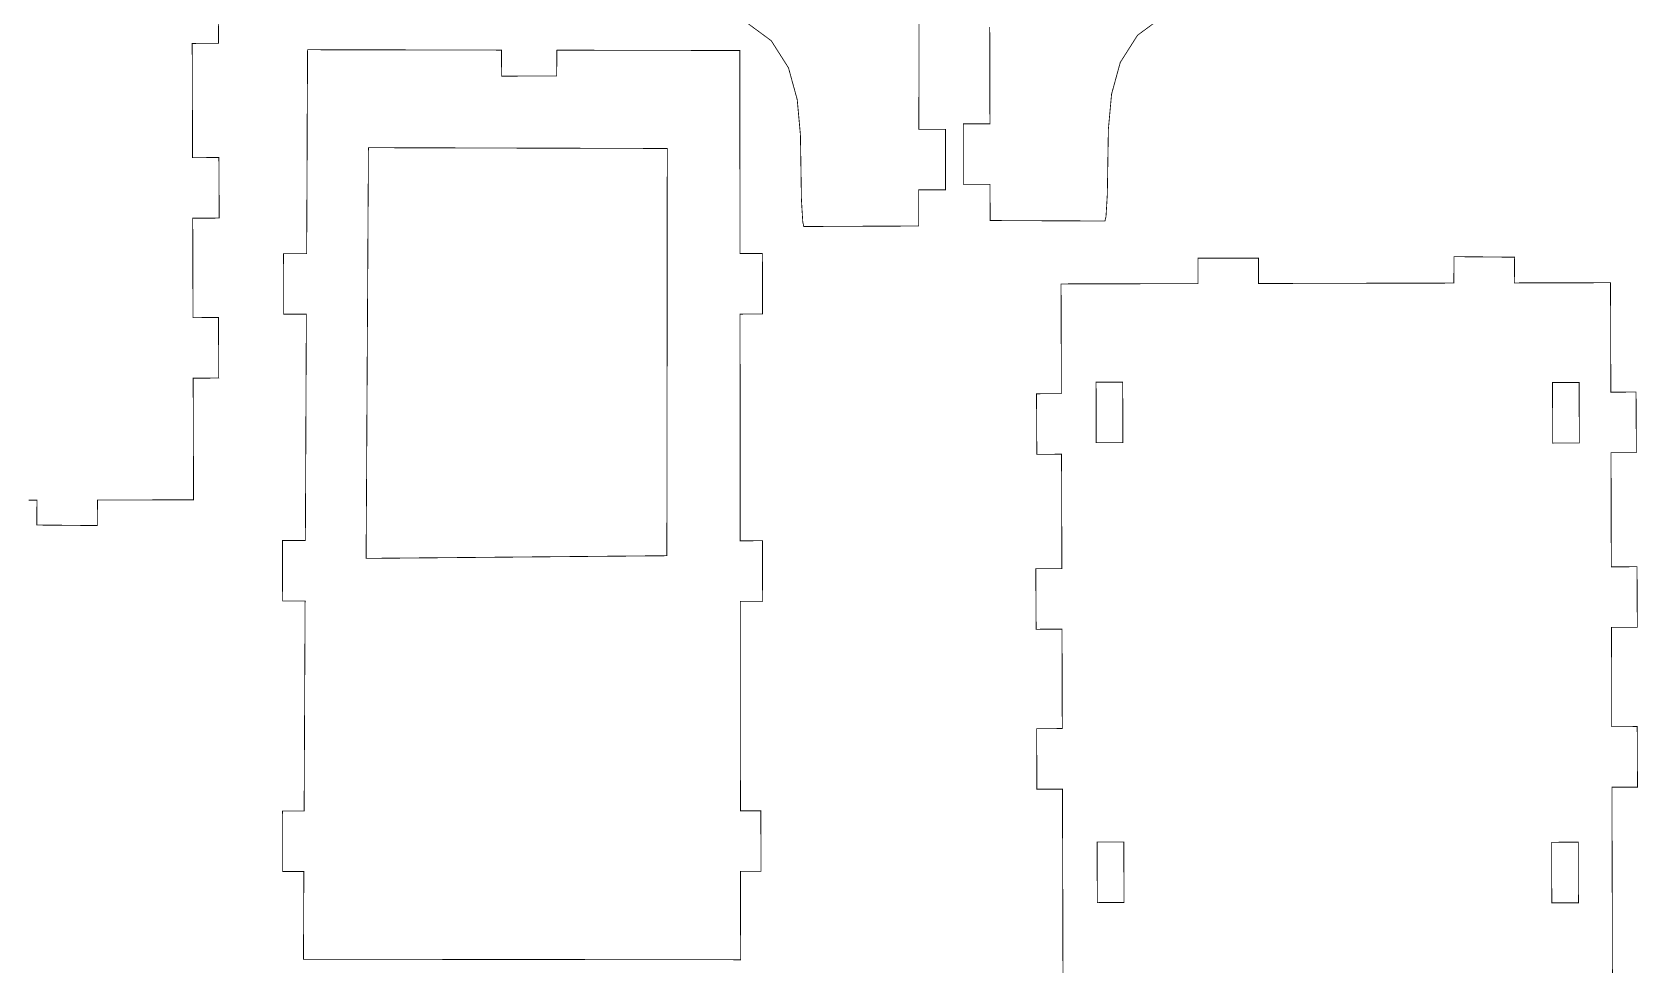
# Model space of a CAD drawing. Extents: x 0.7 to 27.4, y 1.6 to 10.2.
# Drawn here: x 13.16 to 18.31, y 4.7 to 7.69 of the extents above; entities that cross this region are included whole.
import ezdxf

# ---------------------------------------------------------------- set-up
doc = ezdxf.new("R2010")
doc.units = 0
doc.header["$MEASUREMENT"] = 0

msp = doc.modelspace()

# ---------------------------------------------------------------- linework, layer by layer
at = {"color": 0, "const_width": 0.00266}
for points in [[(16.0082, 7.87136), (16.0078, 7.69119), (16.0075, 7.53401), (16.0074, 7.42285), (16.0072, 7.38064), (16.0072, 7.38064), (16.0072, 7.38064), (16.0206, 7.38064), (16.0499, 7.38064), (16.0792, 7.38064), (16.0925, 7.38064), (16.0925, 7.38064), (16.0925, 7.38064), (16.0925, 7.37235), (16.0925, 7.35032), (16.0925, 7.31922), (16.0925, 7.28358), (16.0925, 7.24794), (16.0925, 7.21685), (16.0925, 7.19482), (16.0925, 7.18647), (16.0925, 7.18647), (16.0925, 7.18647), (16.0792, 7.18647), (16.0497, 7.18647), (16.0203, 7.18647), (16.0069, 7.18647), (16.0069, 7.18647), (16.0069, 7.18647), (16.0069, 7.16835), (16.0068, 7.12847), (16.0067, 7.0886), (16.0067, 7.07042), (16.0067, 7.07042), (16.0067, 7.07042), (15.9908, 7.07036), (15.9493, 7.07021), (15.8904, 7.06993), (15.8231, 7.06967), (15.7556, 7.06939), (15.6968, 7.06912), (15.6551, 7.06896), (15.6394, 7.06885), (15.6394, 7.06885), (15.6383, 7.06885), (15.635, 7.08356), (15.6331, 7.11546), (15.6325, 7.12408), (15.6307, 7.15419), (15.6293, 7.24479), (15.6274, 7.36344), (15.6172, 7.47581), (15.5892, 7.57764), (15.5339, 7.66461), (15.4417, 7.73247)], [(16.2346, 7.70876), (16.2349, 7.5516), (16.2351, 7.44043), (16.2353, 7.39822), (16.2353, 7.39822), (16.2353, 7.39822), (16.2219, 7.39822), (16.1926, 7.39822), (16.1633, 7.39822), (16.15, 7.39822), (16.15, 7.39822), (16.15, 7.39822), (16.15, 7.38992), (16.15, 7.36789), (16.15, 7.33681), (16.15, 7.30117), (16.15, 7.26551), (16.15, 7.23443), (16.15, 7.2124), (16.15, 7.20404), (16.15, 7.20404), (16.15, 7.20404), (16.1633, 7.20404), (16.1928, 7.20404), (16.2221, 7.20404), (16.2356, 7.20404), (16.2356, 7.20404), (16.2356, 7.20404), (16.2356, 7.18593), (16.2357, 7.14606), (16.2358, 7.10618), (16.2358, 7.088), (16.2358, 7.088), (16.2358, 7.088), (16.2515, 7.08794), (16.2932, 7.08778), (16.3519, 7.08751), (16.4194, 7.08724), (16.4868, 7.08697), (16.5457, 7.08669), (16.5874, 7.08653), (16.6031, 7.08643), (16.6031, 7.08643), (16.6042, 7.08643), (16.6075, 7.10107), (16.6094, 7.13303), (16.6099, 7.14165), (16.6117, 7.17176), (16.6131, 7.26237), (16.6151, 7.38103), (16.6253, 7.49338), (16.6533, 7.59521), (16.7086, 7.68218), (16.8007, 7.75006)], [(13.7609, 7.71772), (13.7611, 7.68664), (13.7612, 7.66461), (13.7612, 7.65625), (13.7612, 7.65625), (13.7612, 7.65625), (13.748, 7.65619), (13.7191, 7.65608), (13.6901, 7.65597), (13.6769, 7.65588), (13.6769, 7.65588), (13.6769, 7.65588), (13.6769, 7.64014), (13.6771, 7.59868), (13.6773, 7.54004), (13.6775, 7.47276), (13.6776, 7.40554), (13.6778, 7.3469), (13.678, 7.30544), (13.678, 7.28965), (13.678, 7.28965), (13.678, 7.28965), (13.6912, 7.28976), (13.7203, 7.28987), (13.7493, 7.29004), (13.7625, 7.2901), (13.7625, 7.2901), (13.7625, 7.2901), (13.7625, 7.28179), (13.7626, 7.25976), (13.7628, 7.22868), (13.763, 7.19303), (13.7631, 7.15739), (13.7633, 7.12631), (13.7634, 7.10428), (13.7635, 7.09592), (13.7635, 7.09592), (13.7635, 7.09592), (13.7502, 7.09586), (13.721, 7.09576), (13.6918, 7.09565), (13.6785, 7.09554), (13.6785, 7.09554), (13.6785, 7.09554), (13.6785, 7.08187), (13.6787, 7.04574), (13.6788, 6.99468), (13.679, 6.93608), (13.6791, 6.87756), (13.6793, 6.8265), (13.6794, 6.79036), (13.6795, 6.77664), (13.6795, 6.77664), (13.6795, 6.77664), (13.6922, 6.77675), (13.7203, 6.77686), (13.7483, 6.77701), (13.7611, 6.77707), (13.7611, 6.77707), (13.7611, 6.77707), (13.7611, 6.76878), (13.7612, 6.74675), (13.7613, 6.71565), (13.7615, 6.68001), (13.7617, 6.64437), (13.7618, 6.61328), (13.7619, 6.59125), (13.762, 6.5829), (13.762, 6.5829), (13.762, 6.5829), (13.7492, 6.58285), (13.721, 6.58274), (13.6928, 6.58263), (13.6801, 6.58251), (13.6801, 6.58251), (13.6801, 6.58251), (13.6801, 6.56581), (13.6802, 6.5216), (13.6804, 6.45915), (13.6806, 6.38747), (13.6808, 6.31586), (13.681, 6.25342), (13.6812, 6.20921), (13.6812, 6.19243), (13.6812, 6.19243), (13.6812, 6.19243), (13.668, 6.19243), (13.633, 6.19233), (13.5837, 6.19222), (13.5272, 6.19206), (13.4707, 6.19194), (13.4213, 6.19185), (13.3864, 6.19174), (13.3732, 6.19168), (13.3732, 6.19168), (13.3732, 6.19168), (13.373, 6.17893), (13.3728, 6.15076), (13.3726, 6.12267), (13.3725, 6.10986), (13.3725, 6.10986), (13.3725, 6.10986), (13.3642, 6.10997), (13.3421, 6.11014), (13.311, 6.1104), (13.2754, 6.11074), (13.2398, 6.11106), (13.2087, 6.11133), (13.1867, 6.11149), (13.1784, 6.11154), (13.1784, 6.11154), (13.1784, 6.11154), (13.1784, 6.12403), (13.1787, 6.15142), (13.1789, 6.17882), (13.179, 6.19125), (13.179, 6.19125), (13.179, 6.19125), (13.152, 6.19119)], [(16.4696, 4.62739), (16.4693, 4.70285), (16.469, 4.80951), (16.4688, 4.93175), (16.4683, 5.05404), (16.4681, 5.16069), (16.4679, 5.23617), (16.4678, 5.26476), (16.4678, 5.26476), (16.4678, 5.26476), (16.455, 5.26471), (16.4268, 5.2646), (16.3986, 5.26449), (16.3858, 5.26438), (16.3858, 5.26438), (16.3858, 5.26438), (16.3858, 5.27274), (16.3857, 5.29476), (16.3856, 5.32585), (16.3854, 5.36149), (16.3853, 5.39714), (16.3851, 5.42822), (16.385, 5.45025), (16.385, 5.45856), (16.385, 5.45856), (16.385, 5.45856), (16.3978, 5.45865), (16.4261, 5.45876), (16.4543, 5.45888), (16.4672, 5.45893), (16.4672, 5.45893), (16.4672, 5.45893), (16.4672, 5.47265), (16.4671, 5.50874), (16.4669, 5.55979), (16.4668, 5.61833), (16.4667, 5.67686), (16.4665, 5.72792), (16.4664, 5.764), (16.4664, 5.77767), (16.4664, 5.77767), (16.4664, 5.77767), (16.4533, 5.77761), (16.4249, 5.7775), (16.3964, 5.7774), (16.3833, 5.77729), (16.3833, 5.77729), (16.3833, 5.77729), (16.3833, 5.78564), (16.3832, 5.80767), (16.3831, 5.83876), (16.3829, 5.87435), (16.3826, 5.91), (16.3825, 5.94108), (16.3825, 5.96311), (16.3825, 5.9714), (16.3825, 5.9714), (16.3825, 5.9714), (16.3954, 5.97151), (16.4242, 5.97163), (16.4528, 5.97179), (16.4658, 5.97185), (16.4658, 5.97185), (16.4658, 5.97185), (16.4658, 5.98763), (16.4657, 6.02919), (16.4656, 6.08794), (16.4654, 6.15528), (16.4651, 6.2226), (16.465, 6.28136), (16.4649, 6.32292), (16.4649, 6.33865), (16.4649, 6.33865), (16.4649, 6.33865), (16.4525, 6.3386), (16.4253, 6.33849), (16.3979, 6.33838), (16.3856, 6.33826), (16.3856, 6.33826), (16.3856, 6.33826), (16.3856, 6.34663), (16.3854, 6.36865), (16.3853, 6.39974), (16.3851, 6.43539), (16.3849, 6.47103), (16.3847, 6.50211), (16.3847, 6.52414), (16.3847, 6.53244), (16.3847, 6.53244), (16.3847, 6.53244), (16.3847, 6.53244), (16.3971, 6.53256), (16.4244, 6.53267), (16.4519, 6.53276), (16.4643, 6.53282), (16.4643, 6.53282), (16.4643, 6.53282), (16.4643, 6.54796), (16.4642, 6.58783), (16.464, 6.64421), (16.4639, 6.70876), (16.4636, 6.77339), (16.4635, 6.82975), (16.4633, 6.86963), (16.4633, 6.88471), (16.4633, 6.88471), (16.4633, 6.88471), (16.4822, 6.88476), (16.5319, 6.88488), (16.6022, 6.88504), (16.6829, 6.88519), (16.7636, 6.88542), (16.8339, 6.88558), (16.8836, 6.88569), (16.9025, 6.88569), (16.9025, 6.88569), (16.9025, 6.88569), (16.9025, 6.89844), (16.9025, 6.92643), (16.9024, 6.95449), (16.9024, 6.96718), (16.9024, 6.96718), (16.9024, 6.96718), (16.9107, 6.96724), (16.9328, 6.96724), (16.9638, 6.96729), (16.9994, 6.96733), (17.035, 6.96744), (17.0661, 6.9675), (17.0882, 6.9675), (17.0965, 6.9675), (17.0965, 6.9675), (17.0965, 6.9675), (17.0965, 6.95481), (17.0965, 6.92681), (17.0967, 6.89887), (17.0967, 6.88612), (17.0967, 6.88612), (17.0967, 6.88612), (17.1236, 6.88624), (17.1944, 6.88633), (17.2949, 6.88656), (17.4099, 6.88683), (17.5249, 6.8871), (17.6251, 6.88732), (17.696, 6.88743), (17.7229, 6.88747), (17.7229, 6.88747), (17.7229, 6.88747), (17.7231, 6.90072), (17.7233, 6.92979), (17.7235, 6.95893), (17.7237, 6.97211), (17.7237, 6.97211), (17.7237, 6.97211), (17.7319, 6.97206), (17.754, 6.9719), (17.7851, 6.97163), (17.8207, 6.97131), (17.8564, 6.97097), (17.8875, 6.97071), (17.9094, 6.97054), (17.9179, 6.97043), (17.9179, 6.97043), (17.9179, 6.97043), (17.9176, 6.95757), (17.9175, 6.92919), (17.9172, 6.90082), (17.9172, 6.88792), (17.9172, 6.88792), (17.9172, 6.88792), (17.9304, 6.88797), (17.9653, 6.88807), (18.0147, 6.88818), (18.0713, 6.88829), (18.1279, 6.8884), (18.1774, 6.88851), (18.2122, 6.88861), (18.2254, 6.88861), (18.2254, 6.88861), (18.2254, 6.88861), (18.2254, 6.87358), (18.2256, 6.83382), (18.2258, 6.77761), (18.226, 6.71317), (18.2261, 6.64871), (18.2264, 6.5925), (18.2264, 6.55274), (18.2265, 6.53765), (18.2265, 6.53765), (18.2265, 6.53765), (18.239, 6.53776), (18.2669, 6.53787), (18.2947, 6.53797), (18.3074, 6.53803), (18.3074, 6.53803), (18.3074, 6.53803), (18.3074, 6.52974), (18.3075, 6.50771), (18.3076, 6.47661), (18.3078, 6.44097), (18.3081, 6.40533), (18.3082, 6.37424), (18.3083, 6.35221), (18.3083, 6.34386), (18.3083, 6.34386), (18.3083, 6.34386), (18.2956, 6.34381), (18.2676, 6.34369), (18.2397, 6.34358), (18.2271, 6.34347), (18.2271, 6.34347), (18.2271, 6.34347), (18.2271, 6.32781), (18.2272, 6.28629), (18.2274, 6.22771), (18.2275, 6.16049), (18.2276, 6.09332), (18.2279, 6.03472), (18.2279, 5.99322), (18.2281, 5.97749), (18.2281, 5.97749), (18.2281, 5.97749), (18.2408, 5.9776), (18.2693, 5.97771), (18.2976, 5.97786), (18.3106, 5.97792), (18.3106, 5.97792), (18.3106, 5.97792), (18.3106, 5.96962), (18.3106, 5.9476), (18.3108, 5.9165), (18.311, 5.88086), (18.3111, 5.84521), (18.3113, 5.81413), (18.3114, 5.7921), (18.3114, 5.78375), (18.3114, 5.78375), (18.3114, 5.78375), (18.2985, 5.78369), (18.27, 5.78358), (18.2415, 5.78347), (18.2286, 5.78336), (18.2286, 5.78336), (18.2286, 5.78336), (18.2286, 5.76969), (18.2286, 5.73361), (18.2289, 5.68267), (18.229, 5.62418), (18.2292, 5.56569), (18.2293, 5.51476), (18.2294, 5.47868), (18.2294, 5.46496), (18.2294, 5.46496), (18.2294, 5.46496), (18.2422, 5.46506), (18.2703, 5.46517), (18.2983, 5.46528), (18.3111, 5.46533), (18.3111, 5.46533), (18.3111, 5.46533), (18.3111, 5.45703), (18.3113, 5.435), (18.3114, 5.40392), (18.3115, 5.36828), (18.3117, 5.33263), (18.3118, 5.30154), (18.3119, 5.27951), (18.3119, 5.27115), (18.3119, 5.27115), (18.3119, 5.27115), (18.2992, 5.27111), (18.271, 5.271), (18.2428, 5.27089), (18.23, 5.27078), (18.23, 5.27078), (18.23, 5.27078), (18.23, 5.24219), (18.2303, 5.16667), (18.2306, 5.0599), (18.231, 4.93756), (18.2313, 4.81521), (18.2315, 4.70844), (18.2317, 4.63292)]]:
    msp.add_lwpolyline(points, dxfattribs=at)
for points in [[(13.9664, 6.0619), (13.9664, 6.0619), (13.9778, 6.06196), (14.0031, 6.06201), (14.0283, 6.06212), (14.0397, 6.06212), (14.0397, 6.06212), (14.0397, 6.06212), (14.0399, 6.09332), (14.0403, 6.17551), (14.0408, 6.29172), (14.0414, 6.42497), (14.0419, 6.55821), (14.0425, 6.67443), (14.0429, 6.75662), (14.0431, 6.78776), (14.0431, 6.78776), (14.0431, 6.78776), (14.0317, 6.78776), (14.0067, 6.78765), (13.9817, 6.7876), (13.9703, 6.78754), (13.9703, 6.78754), (13.9703, 6.78754), (13.9703, 6.7959), (13.9701, 6.81793), (13.9701, 6.84901), (13.97, 6.88465), (13.97, 6.92031), (13.9699, 6.95139), (13.9699, 6.97342), (13.9699, 6.98172), (13.9699, 6.98172), (13.9699, 6.98172), (13.9814, 6.98178), (14.0069, 6.98182), (14.0324, 6.98193), (14.0439, 6.98193), (14.0439, 6.98193), (14.0439, 6.98193), (14.044, 7.01004), (14.0444, 7.0841), (14.0449, 7.18881), (14.0454, 7.30881), (14.0458, 7.42888), (14.0464, 7.53358), (14.0467, 7.60764), (14.0469, 7.63569), (14.0469, 7.63569), (14.0469, 7.63569), (14.0736, 7.63569), (14.144, 7.63553), (14.2436, 7.63536), (14.3576, 7.63514), (14.4718, 7.63493), (14.5714, 7.63476), (14.6418, 7.6346), (14.6686, 7.63456), (14.6686, 7.63456), (14.6686, 7.63456), (14.6686, 7.62153), (14.6689, 7.59283), (14.6692, 7.56418), (14.6692, 7.55111), (14.6692, 7.55111), (14.6692, 7.55111), (14.6768, 7.55117), (14.6968, 7.55117), (14.725, 7.55122), (14.7575, 7.55122), (14.7899, 7.55126), (14.8181, 7.55132), (14.8381, 7.55132), (14.8457, 7.55132), (14.8457, 7.55132), (14.8457, 7.55132), (14.8458, 7.56429), (14.8461, 7.59283), (14.8464, 7.62136), (14.8465, 7.63428), (14.8465, 7.63428), (14.8465, 7.63428), (14.8717, 7.63428), (14.9382, 7.63411), (15.0321, 7.63396), (15.1399, 7.63374), (15.2475, 7.63357), (15.3414, 7.6334), (15.4079, 7.63325), (15.4331, 7.63319), (15.4331, 7.63319), (15.4331, 7.63319), (15.4331, 7.60525), (15.4332, 7.53147), (15.4333, 7.42725), (15.4333, 7.30767), (15.4335, 7.18815), (15.4335, 7.08388), (15.4336, 7.01014), (15.4336, 6.98215), (15.4336, 6.98215), (15.4336, 6.98215), (15.4449, 6.98221), (15.4696, 6.98226), (15.4943, 6.98232), (15.5054, 6.98232), (15.5054, 6.98232), (15.5054, 6.98232), (15.5054, 6.97401), (15.5056, 6.95199), (15.5056, 6.9209), (15.5057, 6.88525), (15.5057, 6.84967), (15.5058, 6.81858), (15.5058, 6.79656), (15.506, 6.78819), (15.506, 6.78819), (15.506, 6.78819), (15.4946, 6.78819), (15.4699, 6.78808), (15.445, 6.78803), (15.4337, 6.78797), (15.4337, 6.78797), (15.4337, 6.78797), (15.4337, 6.75678), (15.4339, 6.67443), (15.434, 6.558), (15.4342, 6.42453), (15.4343, 6.29107), (15.4343, 6.17464), (15.4344, 6.09229), (15.4344, 6.06104), (15.4344, 6.06104), (15.4344, 6.06104), (15.4456, 6.06108), (15.47, 6.06114), (15.4946, 6.06125), (15.5057, 6.06125), (15.5057, 6.06125), (15.5057, 6.06125), (15.5057, 6.05296), (15.5057, 6.03093), (15.5058, 5.99983), (15.506, 5.96419), (15.506, 5.92854), (15.5061, 5.89746), (15.5061, 5.87543), (15.5062, 5.86708), (15.5062, 5.86708), (15.5062, 5.86708), (15.495, 5.86708), (15.4704, 5.86703), (15.4458, 5.86697), (15.4346, 5.86692), (15.4346, 5.86692), (15.4346, 5.86692), (15.4346, 5.83806), (15.4347, 5.76199), (15.4347, 5.6544), (15.4349, 5.53103), (15.435, 5.40771), (15.435, 5.30013), (15.4351, 5.22407), (15.4351, 5.19515), (15.4351, 5.19515), (15.4351, 5.19515), (15.4454, 5.19521), (15.4679, 5.19526), (15.4904, 5.19532), (15.5007, 5.19532), (15.5007, 5.19532), (15.5007, 5.19532), (15.5007, 5.18701), (15.5007, 5.16499), (15.5007, 5.1339), (15.5008, 5.09825), (15.501, 5.06267), (15.501, 5.03157), (15.501, 5.00956), (15.5011, 5.00119), (15.5011, 5.00119), (15.5011, 5.00119), (15.4908, 5.00119), (15.4682, 5.00108), (15.4456, 5.00103), (15.4353, 5.00097), (15.4353, 5.00097), (15.4353, 5.00097), (15.4353, 4.95671), (15.4354, 4.85926), (15.4356, 4.76183), (15.4356, 4.7175), (15.4356, 4.7175), (15.4356, 4.7175), (15.4197, 4.71756), (15.3753, 4.71761), (15.3061, 4.71767), (15.2165, 4.71778), (15.1104, 4.71789), (14.9919, 4.71804), (14.8653, 4.71821), (14.7346, 4.71832), (14.6039, 4.71847), (14.4772, 4.71864), (14.3589, 4.71881), (14.2528, 4.71892), (14.1631, 4.71903), (14.094, 4.71907), (14.0494, 4.71913), (14.0338, 4.71913), (14.0338, 4.71913), (14.0338, 4.71913), (14.0339, 4.76313), (14.0343, 4.85986), (14.0347, 4.95665), (14.035, 5.0006), (14.035, 5.0006), (14.035, 5.0006), (14.0243, 5.0006), (14.001, 5.00049), (13.9776, 5.00043), (13.9671, 5.00038), (13.9671, 5.00038), (13.9671, 5.00038), (13.9671, 5.00874), (13.9671, 5.03076), (13.9669, 5.06185), (13.9669, 5.0975), (13.9668, 5.13314), (13.9668, 5.16422), (13.9667, 5.18625), (13.9667, 5.19456), (13.9667, 5.19456), (13.9667, 5.19456), (13.9775, 5.19461), (14.0013, 5.19467), (14.025, 5.19476), (14.036, 5.19476), (14.036, 5.19476), (14.036, 5.19476), (14.036, 5.22374), (14.0364, 5.29997), (14.0368, 5.40776), (14.0374, 5.53136), (14.0379, 5.655), (14.0385, 5.76281), (14.0387, 5.83903), (14.0389, 5.86794), (14.0389, 5.86794), (14.0389, 5.86794), (14.0276, 5.86794), (14.0028, 5.86783), (13.9781, 5.86778), (13.9668, 5.86774), (13.9668, 5.86774), (13.9668, 5.86774), (13.9668, 5.87608), (13.9667, 5.89811), (13.9667, 5.92919), (13.9665, 5.96485), (13.9665, 6.00049), (13.9664, 6.03157), (13.9664, 6.0536), (13.9664, 6.0619), (13.9664, 6.0619)], [(14.2421, 7.32161), (14.2421, 7.32161), (14.2832, 7.3215), (14.3918, 7.32124), (14.5453, 7.32081), (14.7213, 7.32032), (14.8972, 7.31988), (15.0507, 7.31944), (15.1592, 7.31917), (15.2004, 7.31901), (15.2004, 7.31901), (15.2004, 7.31901), (15.2004, 7.30436), (15.2004, 7.26292), (15.2003, 7.19851), (15.2003, 7.11501), (15.2001, 7.01617), (15.2, 6.90587), (15.1999, 6.78787), (15.1999, 6.66607), (15.1997, 6.54432), (15.1996, 6.42632), (15.1994, 6.31603), (15.1994, 6.21718), (15.1993, 6.13368), (15.1992, 6.06928), (15.1992, 6.02783), (15.1992, 6.01313), (15.1992, 6.01313), (15.1992, 6.01313), (15.1578, 6.01281), (15.0485, 6.01183), (14.894, 6.01047), (14.7169, 6.0089), (14.5399, 6.00732), (14.3853, 6.00597), (14.2761, 6.00499), (14.2346, 6.00461), (14.2346, 6.00461), (14.2346, 6.00461), (14.2347, 6.01942), (14.2349, 6.06125), (14.2353, 6.12619), (14.2358, 6.21039), (14.2364, 6.31011), (14.2369, 6.42133), (14.2376, 6.54031), (14.2383, 6.66314), (14.239, 6.78597), (14.2397, 6.90494), (14.2403, 7.01617), (14.2408, 7.11589), (14.2414, 7.20008), (14.2418, 7.26503), (14.2419, 7.30686), (14.2421, 7.32161), (14.2421, 7.32161)], [(16.5756, 6.56972), (16.5756, 6.56972), (16.5889, 6.56976), (16.6183, 6.56982), (16.6476, 6.56993), (16.6611, 6.56993), (16.6611, 6.56993), (16.6611, 6.56993), (16.6611, 6.56164), (16.6611, 6.53961), (16.6612, 6.50851), (16.6612, 6.47288), (16.6614, 6.43722), (16.6615, 6.40614), (16.6615, 6.38411), (16.6615, 6.37576), (16.6615, 6.37576), (16.6615, 6.37576), (16.6482, 6.37576), (16.6188, 6.37565), (16.5894, 6.3756), (16.5761, 6.37554), (16.5761, 6.37554), (16.5761, 6.37554), (16.576, 6.3839), (16.576, 6.40593), (16.5758, 6.43701), (16.5758, 6.47265), (16.5757, 6.50831), (16.5757, 6.53939), (16.5756, 6.56142), (16.5756, 6.56972), (16.5756, 6.56972)], [(18.0394, 6.56853), (18.0394, 6.56853), (18.0528, 6.56858), (18.0821, 6.56863), (18.1115, 6.56874), (18.1249, 6.56874), (18.1249, 6.56874), (18.1249, 6.56874), (18.1249, 6.56044), (18.125, 6.53842), (18.125, 6.50732), (18.1251, 6.47168), (18.1253, 6.43604), (18.1253, 6.40494), (18.1254, 6.38292), (18.1254, 6.37457), (18.1254, 6.37457), (18.1254, 6.37457), (18.1121, 6.37457), (18.0826, 6.37446), (18.0533, 6.3744), (18.04, 6.37435), (18.04, 6.37435), (18.04, 6.37435), (18.0399, 6.38271), (18.0399, 6.40474), (18.0397, 6.43582), (18.0397, 6.47146), (18.0396, 6.50711), (18.0394, 6.53819), (18.0394, 6.56022), (18.0394, 6.56853), (18.0394, 6.56853)], [(16.5792, 5.09506), (16.5792, 5.09506), (16.5925, 5.09511), (16.6218, 5.09517), (16.6513, 5.09526), (16.6646, 5.09526), (16.6646, 5.09526), (16.6646, 5.09526), (16.6646, 5.08697), (16.6647, 5.06494), (16.6647, 5.03386), (16.6649, 4.99821), (16.665, 4.96257), (16.665, 4.93147), (16.665, 4.90944), (16.6651, 4.9011), (16.6651, 4.9011), (16.6651, 4.9011), (16.6517, 4.9011), (16.6224, 4.90099), (16.5929, 4.90093), (16.5796, 4.90088), (16.5796, 4.90088), (16.5796, 4.90088), (16.5796, 4.90924), (16.5794, 4.93126), (16.5794, 4.96235), (16.5793, 4.99799), (16.5792, 5.03364), (16.5792, 5.06472), (16.5792, 5.08675), (16.5792, 5.09506), (16.5792, 5.09506)], [(18.0367, 5.09429), (18.0367, 5.09429), (18.05, 5.09435), (18.0794, 5.0944), (18.1087, 5.09451), (18.1222, 5.09451), (18.1222, 5.09451), (18.1222, 5.09451), (18.1222, 5.08621), (18.1222, 5.06418), (18.1222, 5.0331), (18.1224, 4.99744), (18.1225, 4.96181), (18.1225, 4.93072), (18.1226, 4.90869), (18.1226, 4.90033), (18.1226, 4.90033), (18.1226, 4.90033), (18.1093, 4.90033), (18.0799, 4.90022), (18.0506, 4.90018), (18.0372, 4.90012), (18.0372, 4.90012), (18.0372, 4.90012), (18.0371, 4.90847), (18.0371, 4.9305), (18.0369, 4.96158), (18.0369, 4.99724), (18.0368, 5.03288), (18.0367, 5.06396), (18.0367, 5.08599), (18.0367, 5.09429), (18.0367, 5.09429)]]:
    msp.add_lwpolyline(points, close=True, dxfattribs=at)

doc.saveas('drawing.dxf')
